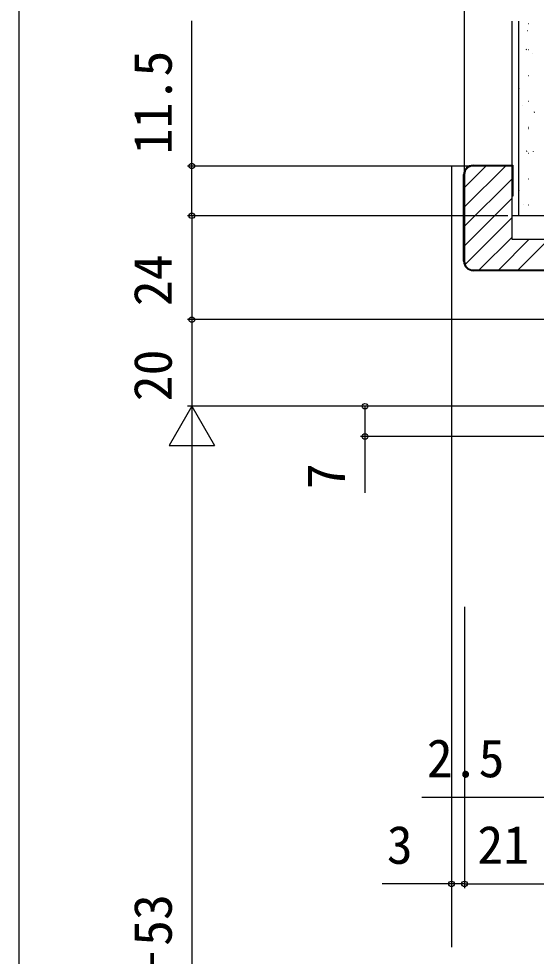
# Model space of a CAD drawing. Units: millimetres, scale not verified. Extents: x -525 to 525, y -783 to 779.
# Drawn here: x -524.9 to -405.3, y 316.5 to 533.1 of the extents above; entities that cross this region are included whole.
import ezdxf
from ezdxf.enums import TextEntityAlignment as Align

# ---------------------------------------------------------------- set-up
doc = ezdxf.new("R2010")
doc.units = ezdxf.units.MM
doc.header["$LTSCALE"] = 4
for name, color, linetype in [('0-5_YKK_12', 2, 'Continuous'), ('0-8_YKK_D', 6, 'Continuous'), ('0-9_YKK_ZWAK', 7, 'Continuous'), ('0-A_YSS_K', 3, 'Continuous'), ('0-B_YSS_KE', 3, 'Continuous')]:
    doc.layers.add(name, color=color, linetype=linetype)
doc.styles.add('ＭＳ ゴシック', font='')
doc.styles.get('ＭＳ ゴシック').set_extended_font_data('MS Gothic')

msp = doc.modelspace()

# ---------------------------------------------------------------- linework, layer by layer
at = {"layer": '0-5_YKK_12'}
for p, q in [((-424.897, 499.122), (-424.9, 318.624)), ((-410.897, 499.122), (-424.897, 499.122))]:
    msp.add_line(p, q, dxfattribs=at)
at = {"layer": '0-8_YKK_D'}
for p, q in [((-421.9, 496.622), (-421.9, 573.622)), ((-420.897, 499.122), (-485.9, 499.122)), ((-414.4, 487.622), (-485.9, 487.622)), ((-411.897, 487.622), (-485.9, 487.622)), ((-484.9, 487.622), (-484.9, 463.622)), ((-397.4, 463.622), (-485.9, 463.622)), ((-399.9, 463.622), (-485.9, 463.622)), ((-484.9, 463.622), (-484.9, 443.622)), ((-484.9, 443.622), (-490.15, 434.529)), ((-342.9, 443.622), (-485.9, 443.622)), ((-343.9, 443.622), (-485.9, 443.622)), ((-484.9, 443.622), (-479.65, 434.529)), ((-484.9, 443.622), (-484.9, 425.436)), ((-343.9, 443.622), (-445.9, 443.622)), ((-347.3, 436.622), (-445.9, 436.622)), ((-490.15, 434.529), (-479.65, 434.529)), ((-484.9, 433.122), (-484.9, 207.125)), ((-424.9, 397.294), (-424.9, 332.25)), ((-421.9, 397.294), (-421.9, 332.25)), ((-421.9, 397.294), (-421.9, 332.25)), ((-403.4, 353.25), (-431.727, 353.25)), ((-424.9, 333.25), (-440.955, 333.25)), ((-421.9, 333.25), (-424.9, 333.25)), ((-421.9, 333.25), (-400.9, 333.25)), ((-421.9, 333.25), (-419.35, 333.25))]:
    msp.add_line(p, q, dxfattribs=at)
for points in [[(-484.9, 487.622), (-484.9, 499.122), (-484.9, 532.672)], [(-444.9, 443.622), (-444.9, 436.622), (-444.9, 423.595)]]:
    msp.add_lwpolyline(points, dxfattribs=at)
for centre in [(-484.9, 499.122), (-484.9, 487.622), (-484.9, 487.622), (-484.9, 463.622), (-484.9, 463.622), (-444.9, 443.622), (-444.9, 436.622), (-424.9, 333.25), (-421.9, 333.25), (-421.9, 333.25)]:
    msp.add_circle(centre, 0.637, dxfattribs=at)
at = {"layer": '0-9_YKK_ZWAK'}
msp.add_line((-524.9, 746.7), (-524.9, -783.3), dxfattribs=at)
at = {"layer": '0-A_YSS_K'}
for p, q in [((-410.9, 487.622), (-410.9, 532.622)), ((-409.4, 532.622), (-409.4, 487.622)), ((-407.19, 532.012), (-407.09, 532.012)), ((-407.317, 530.439), (-407.299, 530.446)), ((-407.625, 526.006), (-407.458, 526.117)), ((-407.19, 526.032), (-407.09, 526.032)), ((-406.12, 525.182), (-406.101, 525.188)), ((-407.19, 520.052), (-407.09, 520.052)), ((-409.394, 517), (-409.227, 517.11)), ((-407.19, 514.072), (-407.09, 514.072)), ((-408.456, 512.99), (-408.437, 512.997)), ((-405.784, 511.553), (-405.617, 511.664)), ((-407.19, 508.092), (-407.09, 508.092)), ((-407.164, 507.766), (-407.145, 507.773)), ((-407.553, 502.547), (-407.386, 502.657)), ((-407.19, 502.112), (-407.09, 502.112)), ((-405.966, 502.508), (-405.947, 502.515)), ((-421.897, 494.167), (-416.942, 499.122)), ((-421.897, 489.677), (-412.452, 499.122)), ((-421.897, 485.187), (-410.897, 496.187)), ((-407.19, 496.132), (-407.09, 496.132)), ((-409.322, 493.541), (-409.155, 493.651)), ((-421.897, 480.697), (-410.897, 491.697)), ((-408.303, 490.317), (-408.284, 490.324)), ((-407.19, 490.152), (-407.09, 490.152)), ((-421.745, 476.358), (-410.897, 487.207)), ((-418.491, 475.122), (-410.897, 482.717)), ((-414.001, 475.122), (-407.001, 482.122)), ((-409.511, 475.122), (-402.511, 482.122))]:
    msp.add_line(p, q, dxfattribs=at)
msp.add_lwpolyline([(-398.4, 532.622), (-398.4, 487.622), (-410.9, 487.622)], dxfattribs=at)
at = {"layer": '0-B_YSS_KE'}
for p, q in [((-422.097, 477.122), (-422.097, 497.122)), ((-421.897, 497.122), (-421.897, 477.122))]:
    msp.add_line(p, q, dxfattribs=at)
for points in [[(-419.897, 499.322), (-410.697, 499.322), (-410.697, 492.122), (-410.897, 492.122)], [(-410.897, 482.122), (-410.897, 499.122), (-419.897, 499.122)], [(-419.897, 475.122), (-396.897, 475.122), (-396.897, 482.122), (-410.897, 482.122)], [(-396.897, 480.122), (-396.697, 480.122), (-396.697, 474.922), (-419.897, 474.922)]]:
    msp.add_lwpolyline(points, dxfattribs=at)
for centre, radius, start, end in [((-419.897, 497.122), 2.2, 90, 180), ((-419.897, 497.122), 2, 90, 180), ((-419.897, 477.122), 2.2, 180, 270), ((-419.897, 477.122), 2, 180, 270)]:
    msp.add_arc(centre, radius, start, end, dxfattribs=at)

# ---------------------------------------------------------------- texts
at = {"layer": '0-8_YKK_D', "style": 'ＭＳ ゴシック'}
for s, p in [('11.5', (-486.9, 501.831)), ('24', (-486.9, 466.724)), ('20', (-486.9, 444.758)), ('7', (-446.9, 424.436)), ('DH＝H－53', (-486.9, 276.965))]:
    msp.add_text(s, height=8.798, rotation=90, dxfattribs=at).set_placement(p, align=Align.BOTTOM_LEFT)
for s, p in [('2.5', (-430.614, 355.25)), ('21', (-418.934, 335.25)), ('3', (-439.841, 335.25))]:
    msp.add_text(s, height=8.798, dxfattribs=at).set_placement(p, align=Align.BOTTOM_LEFT)

doc.saveas('drawing.dxf')
